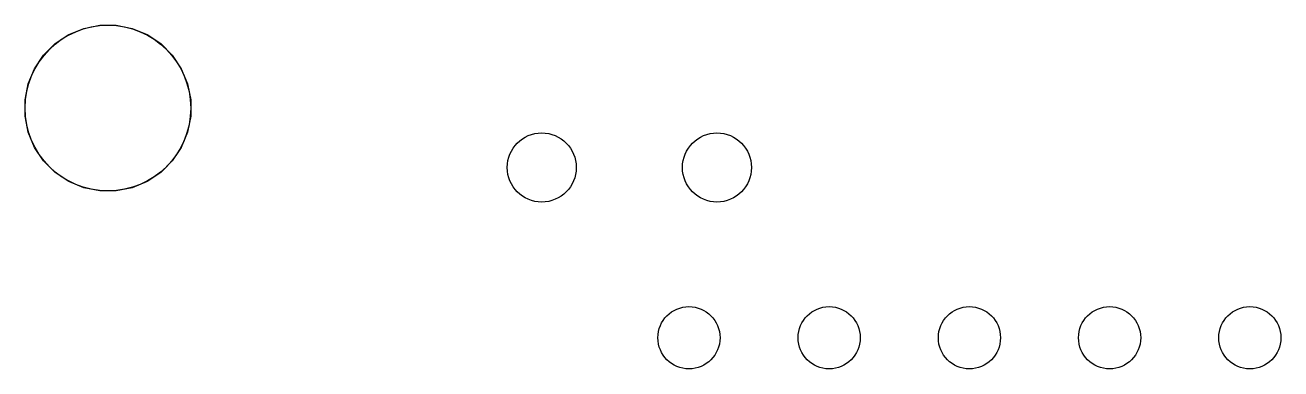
# Model space of a CAD drawing. Extents: x 4.8 to 7.88, y -6.14 to -3.94.
# Drawn here: x 6.331 to 7.047, y -5.286 to -5.091 of the extents above; entities that cross this region are included whole.
import ezdxf

# ---------------------------------------------------------------- set-up
doc = ezdxf.new("R2010")
doc.units = 0
doc.header["$MEASUREMENT"] = 0
doc.layers.add('BLACK', color=7, linetype='CONTINUOUS')

msp = doc.modelspace()

# ---------------------------------------------------------------- linework, layer by layer
at = {"layer": 'BLACK', "linetype": 'CONTINUOUS'}
for p, q in [((6.35557, -5.09593), (6.36417, -5.09237)), ((6.36417, -5.09237), (6.3733, -5.09055)), ((6.3733, -5.09055), (6.38261, -5.09055)), ((6.38261, -5.09055), (6.39173, -5.09237)), ((6.39173, -5.09237), (6.40033, -5.09593)), ((6.34126, -5.10768), (6.34784, -5.1011)), ((6.34784, -5.1011), (6.35557, -5.09593)), ((6.40033, -5.09593), (6.40807, -5.1011)), ((6.40807, -5.1011), (6.41465, -5.10768)), ((6.33609, -5.11542), (6.34126, -5.10768)), ((6.41465, -5.10768), (6.41982, -5.11542)), ((6.33252, -5.12401), (6.33609, -5.11542)), ((6.41982, -5.11542), (6.42338, -5.12401)), ((6.33071, -5.13314), (6.33252, -5.12401)), ((6.42338, -5.12401), (6.4252, -5.13314)), ((6.33071, -5.14245), (6.33071, -5.13314)), ((6.4252, -5.13314), (6.4252, -5.14245)), ((6.33252, -5.15158), (6.33071, -5.14245)), ((6.4252, -5.14245), (6.42338, -5.15158)), ((6.33609, -5.16017), (6.33252, -5.15158)), ((6.42338, -5.15158), (6.41982, -5.16017)), ((6.34126, -5.16791), (6.33609, -5.16017)), ((6.41982, -5.16017), (6.41465, -5.16791)), ((6.34784, -5.17449), (6.34126, -5.16791)), ((6.41465, -5.16791), (6.40807, -5.17449)), ((6.35557, -5.17966), (6.34784, -5.17449)), ((6.36417, -5.18322), (6.35557, -5.17966)), ((6.40033, -5.17966), (6.39173, -5.18322)), ((6.40807, -5.17449), (6.40033, -5.17966)), ((6.3733, -5.18504), (6.36417, -5.18322)), ((6.38261, -5.18504), (6.3733, -5.18504)), ((6.39173, -5.18322), (6.38261, -5.18504))]:
    msp.add_line(p, q, dxfattribs=at)
at = {"layer": 'BLACK'}
for centre, radius in [((6.37795, -5.1378), 0.04724), ((6.37795, -5.1378), 0.04724), ((6.62545, -5.17165), 0.01969), ((6.62545, -5.17165), 0.01969), ((6.72545, -5.17165), 0.01969), ((6.72545, -5.17165), 0.01969), ((6.70945, -5.26866), 0.01772), ((6.70945, -5.26866), 0.01772), ((6.78945, -5.26866), 0.01772), ((6.78945, -5.26866), 0.01772), ((6.86945, -5.26866), 0.01772), ((6.86945, -5.26866), 0.01772), ((6.94945, -5.26866), 0.01772), ((6.94945, -5.26866), 0.01772), ((7.02945, -5.26866), 0.01772), ((7.02945, -5.26866), 0.01772)]:
    msp.add_circle(centre, radius, dxfattribs=at)

doc.saveas('drawing.dxf')
